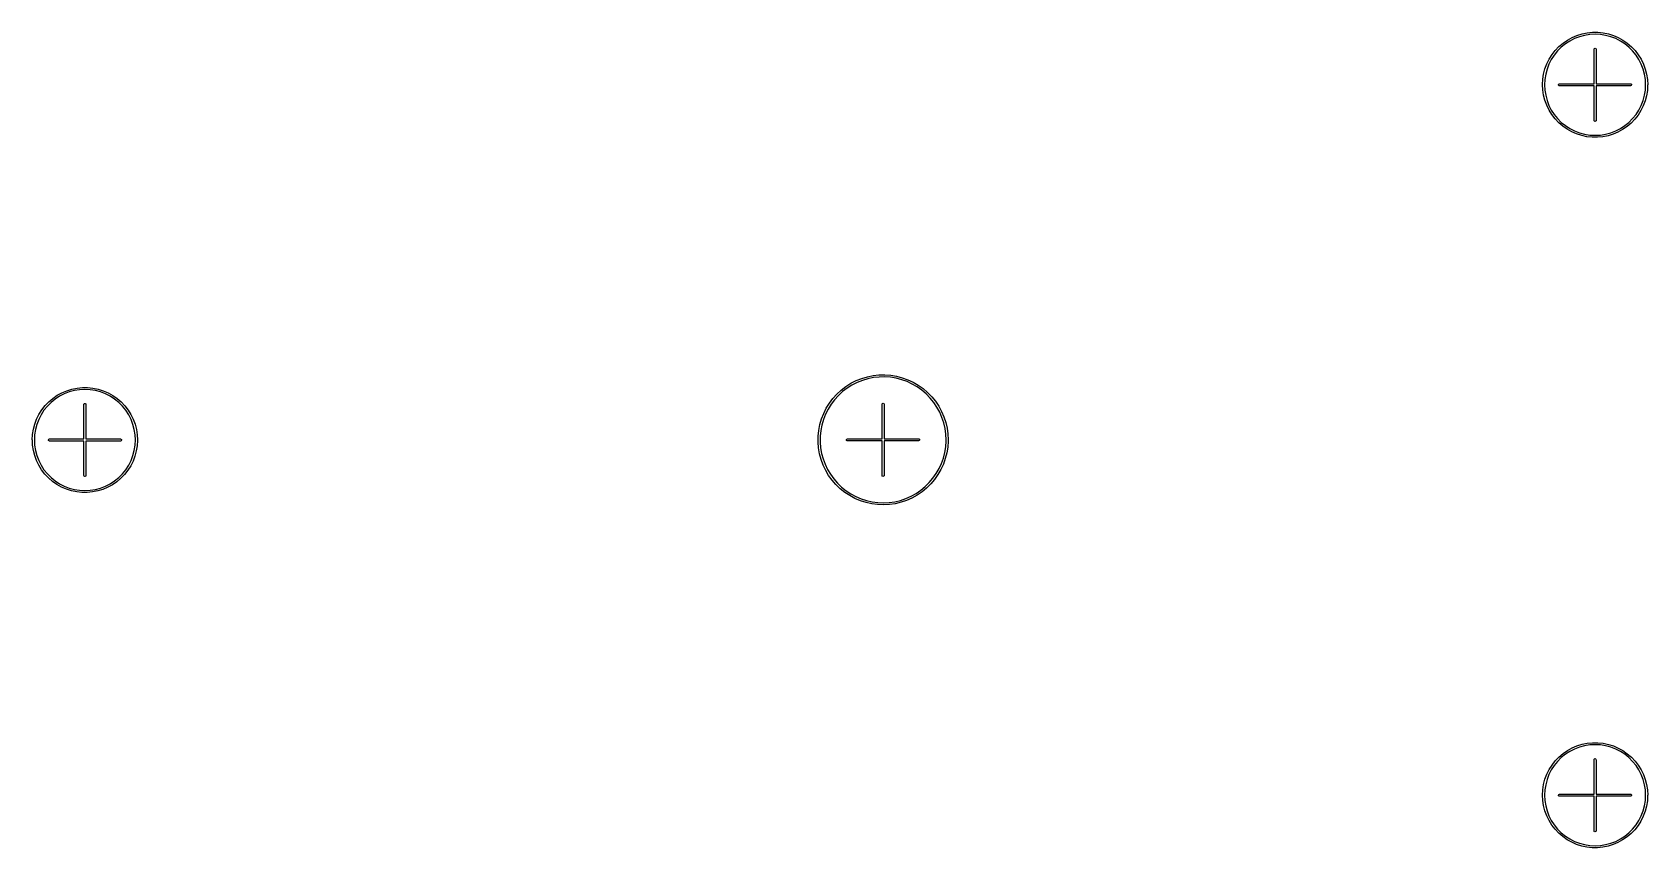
# Model space of a CAD drawing. Extents: x 5.3 to 29.5, y -16.5 to -2.6.
# Drawn here: x 11.502 to 16.048, y -5.948 to -3.652 of the extents above; entities that cross this region are included whole.
import ezdxf

# ---------------------------------------------------------------- set-up
doc = ezdxf.new("R2010")
doc.units = 0
doc.header["$MEASUREMENT"] = 0
doc.layers.add('BLACK', color=7, linetype='CONTINUOUS')

msp = doc.modelspace()

# ---------------------------------------------------------------- linework, layer by layer
at = {"layer": 'BLACK', "linetype": 'CONTINUOUS'}
for p, q in [((15.8097, -3.68278), (15.822, -3.67426)), ((15.8289, -3.67681), (15.8164, -3.68492)), ((15.822, -3.67426), (15.8351, -3.66702)), ((15.8421, -3.67006), (15.8289, -3.67681)), ((15.8351, -3.66702), (15.8489, -3.66115)), ((15.856, -3.66472), (15.8421, -3.67006)), ((15.8489, -3.66115), (15.8632, -3.6567)), ((15.8704, -3.66087), (15.856, -3.66472)), ((15.8632, -3.6567), (15.8779, -3.65371)), ((15.8851, -3.65854), (15.8704, -3.66087)), ((15.8779, -3.65371), (15.8928, -3.65222)), ((15.9, -3.65776), (15.8851, -3.65854)), ((15.8928, -3.65222), (15.9077, -3.65225)), ((15.9149, -3.65854), (15.9, -3.65776)), ((15.9077, -3.65225), (15.9226, -3.65379)), ((15.9296, -3.66087), (15.9149, -3.65854)), ((15.9226, -3.65379), (15.9373, -3.65682)), ((15.944, -3.66472), (15.9296, -3.66087)), ((15.9373, -3.65682), (15.9516, -3.66133)), ((15.9579, -3.67006), (15.944, -3.66472)), ((15.9516, -3.66133), (15.9653, -3.66725)), ((15.9711, -3.67681), (15.9579, -3.67006)), ((15.9653, -3.66725), (15.9784, -3.67453)), ((15.9836, -3.68492), (15.9711, -3.67681)), ((15.9784, -3.67453), (15.9907, -3.68309)), ((15.7708, -3.72782), (15.7788, -3.71514)), ((15.7849, -3.71639), (15.7768, -3.72888)), ((15.7788, -3.71514), (15.788, -3.70332)), ((15.7943, -3.70482), (15.7849, -3.71639)), ((15.788, -3.70332), (15.7983, -3.6925)), ((15.8048, -3.69429), (15.7943, -3.70482)), ((15.7983, -3.6925), (15.8097, -3.68278)), ((15.8164, -3.68492), (15.8048, -3.69429)), ((15.897, -3.7), (15.8972, -3.69899)), ((15.897, -3.79705), (15.897, -3.7)), ((15.8972, -3.69899), (15.8985, -3.69744)), ((15.8985, -3.69744), (15.9005, -3.69709)), ((15.9005, -3.69709), (15.9023, -3.6981)), ((15.9023, -3.6981), (15.903, -3.7)), ((15.903, -3.7), (15.903, -3.79705)), ((15.9952, -3.69429), (15.9836, -3.68492)), ((15.9907, -3.68309), (16.002, -3.69286)), ((16.0057, -3.70482), (15.9952, -3.69429)), ((16.002, -3.69286), (16.0123, -3.70372)), ((16.0151, -3.71639), (16.0057, -3.70482)), ((16.0123, -3.70372), (16.0215, -3.71556)), ((16.0232, -3.72888), (16.0151, -3.71639)), ((16.0215, -3.71556), (16.0294, -3.72827)), ((15.7529, -3.78453), (15.7552, -3.76974)), ((15.7552, -3.76974), (15.759, -3.75526)), ((15.7609, -3.77043), (15.7585, -3.78513)), ((15.759, -3.75526), (15.7642, -3.74124)), ((15.7647, -3.75604), (15.7609, -3.77043)), ((15.7642, -3.74124), (15.7708, -3.72782)), ((15.7701, -3.74214), (15.7647, -3.75604)), ((15.7768, -3.72888), (15.7701, -3.74214)), ((16.0299, -3.74214), (16.0232, -3.72888)), ((16.0294, -3.72827), (16.036, -3.74172)), ((16.0353, -3.75604), (16.0299, -3.74214)), ((16.0391, -3.77043), (16.0353, -3.75604)), ((16.036, -3.74172), (16.0412, -3.75576)), ((16.0415, -3.78513), (16.0391, -3.77043)), ((16.0412, -3.75576), (16.0449, -3.77025)), ((16.0449, -3.77025), (16.0472, -3.78505)), ((15.752, -3.79948), (15.7529, -3.78453)), ((15.7521, -3.8), (15.752, -3.79948)), ((15.7528, -3.81444), (15.7521, -3.8)), ((15.755, -3.82924), (15.7528, -3.81444)), ((15.7585, -3.78513), (15.7578, -3.8)), ((15.7578, -3.8), (15.7585, -3.81487)), ((15.7585, -3.81487), (15.7609, -3.82957)), ((15.7971, -3.79949), (15.7981, -3.79774)), ((15.7974, -3.80148), (15.7971, -3.79949)), ((15.799, -3.80277), (15.7974, -3.80148)), ((15.7981, -3.79774), (15.8, -3.79705)), ((15.8, -3.80295), (15.799, -3.80277)), ((15.8, -3.79705), (15.897, -3.79705)), ((15.897, -3.80295), (15.8, -3.80295)), ((15.897, -3.9), (15.897, -3.80295)), ((15.903, -3.79705), (16, -3.79705)), ((16, -3.80295), (15.903, -3.80295)), ((15.903, -3.80295), (15.903, -3.9)), ((16, -3.79705), (16.001, -3.79723)), ((16.0019, -3.80226), (16, -3.80295)), ((16.001, -3.79723), (16.0026, -3.79852)), ((16.0029, -3.80051), (16.0019, -3.80226)), ((16.0026, -3.79852), (16.0029, -3.80051)), ((16.0391, -3.82957), (16.0415, -3.81487)), ((16.0422, -3.8), (16.0415, -3.78513)), ((16.0415, -3.81487), (16.0422, -3.8)), ((16.0471, -3.81598), (16.0447, -3.83076)), ((16.0479, -3.80103), (16.0471, -3.81598)), ((16.0472, -3.78505), (16.048, -3.8)), ((16.048, -3.8), (16.0479, -3.80103)), ((15.7587, -3.84375), (15.755, -3.82924)), ((15.7638, -3.85781), (15.7587, -3.84375)), ((15.7609, -3.82957), (15.7647, -3.84396)), ((15.7703, -3.87128), (15.7638, -3.85781)), ((15.7647, -3.84396), (15.7701, -3.85786)), ((15.7701, -3.85786), (15.7768, -3.87112)), ((16.0232, -3.87112), (16.0299, -3.85786)), ((16.0356, -3.85923), (16.0289, -3.87263)), ((16.0299, -3.85786), (16.0353, -3.84396)), ((16.0353, -3.84396), (16.0391, -3.82957)), ((16.0409, -3.84523), (16.0356, -3.85923)), ((16.0447, -3.83076), (16.0409, -3.84523)), ((15.7782, -3.88401), (15.7703, -3.87128)), ((15.7768, -3.87112), (15.7849, -3.88361)), ((15.7873, -3.89589), (15.7782, -3.88401)), ((15.7849, -3.88361), (15.7943, -3.89518)), ((15.7976, -3.90679), (15.7873, -3.89589)), ((15.7943, -3.89518), (15.8048, -3.90571)), ((15.8089, -3.91659), (15.7976, -3.90679)), ((15.8048, -3.90571), (15.8164, -3.91508)), ((15.8977, -3.9019), (15.897, -3.9)), ((15.8995, -3.90291), (15.8977, -3.9019)), ((15.9015, -3.90256), (15.8995, -3.90291)), ((15.9028, -3.90101), (15.9015, -3.90256)), ((15.903, -3.9), (15.9028, -3.90101)), ((15.9836, -3.91508), (15.9952, -3.90571)), ((16.0013, -3.90785), (15.9899, -3.91754)), ((15.9952, -3.90571), (16.0057, -3.89518)), ((16.0117, -3.89707), (16.0013, -3.90785)), ((16.0057, -3.89518), (16.0151, -3.88361)), ((16.0209, -3.88528), (16.0117, -3.89707)), ((16.0151, -3.88361), (16.0232, -3.87112)), ((16.0289, -3.87263), (16.0209, -3.88528)), ((15.8212, -3.9252), (15.8089, -3.91659)), ((15.8164, -3.91508), (15.8289, -3.92319)), ((15.8342, -3.93252), (15.8212, -3.9252)), ((15.8289, -3.92319), (15.8421, -3.92994)), ((15.8479, -3.93849), (15.8342, -3.93252)), ((15.8421, -3.92994), (15.856, -3.93528)), ((15.8622, -3.94304), (15.8479, -3.93849)), ((15.856, -3.93528), (15.8704, -3.93913)), ((15.8769, -3.94613), (15.8622, -3.94304)), ((15.8704, -3.93913), (15.8851, -3.94146)), ((15.8917, -3.94772), (15.8769, -3.94613)), ((15.8851, -3.94146), (15.9, -3.94224)), ((15.9067, -3.9478), (15.8917, -3.94772)), ((15.9, -3.94224), (15.9149, -3.94146)), ((15.9216, -3.94637), (15.9067, -3.9478)), ((15.9149, -3.94146), (15.9296, -3.93913)), ((15.9363, -3.94343), (15.9216, -3.94637)), ((15.9296, -3.93913), (15.944, -3.93528)), ((15.9506, -3.93903), (15.9363, -3.94343)), ((15.944, -3.93528), (15.9579, -3.92994)), ((15.9644, -3.9332), (15.9506, -3.93903)), ((15.9579, -3.92994), (15.9711, -3.92319)), ((15.9775, -3.92602), (15.9644, -3.9332)), ((15.9711, -3.92319), (15.9836, -3.91508)), ((15.9899, -3.91754), (15.9775, -3.92602)), ((13.8059, -4.64047), (13.8206, -4.63294)), ((13.8206, -4.63294), (13.8361, -4.62677)), ((13.8379, -4.63217), (13.823, -4.63814)), ((13.8361, -4.62677), (13.852, -4.62203)), ((13.8533, -4.62758), (13.8379, -4.63217)), ((13.852, -4.62203), (13.8682, -4.61875)), ((13.8691, -4.6244), (13.8533, -4.62758)), ((13.8682, -4.61875), (13.8847, -4.61696)), ((13.8851, -4.62266), (13.8691, -4.6244)), ((13.8847, -4.61696), (13.9013, -4.61667)), ((13.9012, -4.62238), (13.8851, -4.62266)), ((13.9172, -4.62356), (13.9012, -4.62238)), ((13.9013, -4.61667), (13.9179, -4.61789)), ((13.9331, -4.62619), (13.9172, -4.62356)), ((13.9179, -4.61789), (13.9343, -4.6206)), ((13.9486, -4.63024), (13.9331, -4.62619)), ((13.9343, -4.6206), (13.9503, -4.62478)), ((13.9638, -4.63569), (13.9486, -4.63024)), ((13.9503, -4.62478), (13.9659, -4.6304)), ((13.9783, -4.64248), (13.9638, -4.63569)), ((13.9659, -4.6304), (13.981, -4.63742)), ((11.5597, -4.68278), (11.572, -4.67426)), ((11.5789, -4.67681), (11.5664, -4.68492)), ((11.572, -4.67426), (11.5851, -4.66702)), ((11.5921, -4.67006), (11.5789, -4.67681)), ((11.5851, -4.66702), (11.5989, -4.66115)), ((11.606, -4.66472), (11.5921, -4.67006)), ((11.5989, -4.66115), (11.6132, -4.6567)), ((11.6204, -4.66087), (11.606, -4.66472)), ((11.6132, -4.6567), (11.6279, -4.65371)), ((11.6351, -4.65854), (11.6204, -4.66087)), ((11.6279, -4.65371), (11.6428, -4.65222)), ((11.65, -4.65776), (11.6351, -4.65854)), ((11.6428, -4.65222), (11.6577, -4.65225)), ((11.6649, -4.65854), (11.65, -4.65776)), ((11.6577, -4.65225), (11.6726, -4.65379)), ((11.6796, -4.66087), (11.6649, -4.65854)), ((11.6726, -4.65379), (11.6873, -4.65682)), ((11.694, -4.66472), (11.6796, -4.66087)), ((11.6873, -4.65682), (11.7016, -4.66133)), ((11.7079, -4.67006), (11.694, -4.66472)), ((11.7016, -4.66133), (11.7153, -4.66725)), ((11.7211, -4.67681), (11.7079, -4.67006)), ((11.7153, -4.66725), (11.7284, -4.67453)), ((11.7336, -4.68492), (11.7211, -4.67681)), ((11.7284, -4.67453), (11.7407, -4.68309)), ((13.7553, -4.68293), (13.7664, -4.67064)), ((13.7705, -4.67466), (13.7597, -4.68658)), ((13.7664, -4.67064), (13.7786, -4.6594)), ((13.7823, -4.66378), (13.7705, -4.67466)), ((13.7786, -4.6594), (13.7918, -4.64932)), ((13.7951, -4.65401), (13.7823, -4.66378)), ((13.7918, -4.64932), (13.8059, -4.64047)), ((13.8087, -4.64544), (13.7951, -4.65401)), ((13.823, -4.63814), (13.8087, -4.64544)), ((13.9922, -4.65057), (13.9783, -4.64248)), ((13.981, -4.63742), (13.9953, -4.64577)), ((14.0053, -4.65989), (13.9922, -4.65057)), ((13.9953, -4.64577), (14.0089, -4.65538)), ((14.0175, -4.67035), (14.0053, -4.65989)), ((14.0089, -4.65538), (14.0215, -4.66618)), ((14.0288, -4.68188), (14.0175, -4.67035)), ((14.0215, -4.66618), (14.033, -4.67808)), ((14.0389, -4.69438), (14.0288, -4.68188)), ((14.033, -4.67808), (14.0435, -4.69098)), ((11.5142, -4.74124), (11.5208, -4.72782)), ((11.5208, -4.72782), (11.5288, -4.71514)), ((11.5349, -4.71639), (11.5268, -4.72888)), ((11.5288, -4.71514), (11.538, -4.70332)), ((11.5443, -4.70482), (11.5349, -4.71639)), ((11.538, -4.70332), (11.5483, -4.6925)), ((11.5548, -4.69429), (11.5443, -4.70482)), ((11.5483, -4.6925), (11.5597, -4.68278)), ((11.5664, -4.68492), (11.5548, -4.69429)), ((11.647, -4.7), (11.6472, -4.69899)), ((11.647, -4.79705), (11.647, -4.7)), ((11.6472, -4.69899), (11.6485, -4.69744)), ((11.6485, -4.69744), (11.6505, -4.69709)), ((11.6505, -4.69709), (11.6523, -4.6981)), ((11.6523, -4.6981), (11.653, -4.7)), ((11.653, -4.7), (11.653, -4.79705)), ((11.7452, -4.69429), (11.7336, -4.68492)), ((11.7407, -4.68309), (11.752, -4.69286)), ((11.7557, -4.70482), (11.7452, -4.69429)), ((11.752, -4.69286), (11.7623, -4.70372)), ((11.7651, -4.71639), (11.7557, -4.70482)), ((11.7623, -4.70372), (11.7715, -4.71556)), ((11.7732, -4.72888), (11.7651, -4.71639)), ((11.7715, -4.71556), (11.7794, -4.72827)), ((13.723, -4.74059), (13.7291, -4.72514)), ((13.7343, -4.72746), (13.7284, -4.74243)), ((13.7291, -4.72514), (13.7365, -4.7103)), ((13.7415, -4.71308), (13.7343, -4.72746)), ((13.7365, -4.7103), (13.7453, -4.69619)), ((13.75, -4.69942), (13.7415, -4.71308)), ((13.7453, -4.69619), (13.7553, -4.68293)), ((13.7597, -4.68658), (13.75, -4.69942)), ((13.8933, -4.69955), (13.8934, -4.69854)), ((13.8933, -4.7966), (13.8933, -4.69955)), ((13.8934, -4.69854), (13.8947, -4.69699)), ((13.8947, -4.69699), (13.8967, -4.69664)), ((13.8967, -4.69664), (13.8985, -4.69765)), ((13.8985, -4.69765), (13.8992, -4.69955)), ((13.8992, -4.69955), (13.8992, -4.7966)), ((14.0478, -4.70774), (14.0389, -4.69438)), ((14.0435, -4.69098), (14.0527, -4.70478)), ((14.0555, -4.72186), (14.0478, -4.70774)), ((14.0527, -4.70478), (14.0607, -4.71935)), ((14.0619, -4.73661), (14.0555, -4.72186)), ((14.0607, -4.71935), (14.0673, -4.73458)), ((11.5029, -4.78453), (11.5052, -4.76974)), ((11.5052, -4.76974), (11.509, -4.75526)), ((11.5109, -4.77043), (11.5085, -4.78513)), ((11.509, -4.75526), (11.5142, -4.74124)), ((11.5147, -4.75604), (11.5109, -4.77043)), ((11.5201, -4.74214), (11.5147, -4.75604)), ((11.5268, -4.72888), (11.5201, -4.74214)), ((11.7799, -4.74214), (11.7732, -4.72888)), ((11.7794, -4.72827), (11.786, -4.74172)), ((11.7853, -4.75604), (11.7799, -4.74214)), ((11.7891, -4.77043), (11.7853, -4.75604)), ((11.786, -4.74172), (11.7912, -4.75576)), ((11.7915, -4.78513), (11.7891, -4.77043)), ((11.7912, -4.75576), (11.7949, -4.77025)), ((11.7949, -4.77025), (11.7972, -4.78505)), ((13.7136, -4.78934), (13.7152, -4.77282)), ((13.7152, -4.77282), (13.7184, -4.75653)), ((13.7184, -4.75653), (13.723, -4.74059)), ((13.724, -4.75788), (13.7209, -4.77366)), ((13.7284, -4.74243), (13.724, -4.75788)), ((14.0669, -4.75189), (14.0619, -4.73661)), ((14.0705, -4.76756), (14.0669, -4.75189)), ((14.0673, -4.73458), (14.0724, -4.75035)), ((14.0727, -4.78349), (14.0705, -4.76756)), ((14.0724, -4.75035), (14.0762, -4.76652)), ((14.0762, -4.76652), (14.0784, -4.78297)), ((11.502, -4.79948), (11.5029, -4.78453)), ((11.5021, -4.8), (11.502, -4.79948)), ((11.5028, -4.81444), (11.5021, -4.8)), ((11.505, -4.82924), (11.5028, -4.81444)), ((11.5085, -4.78513), (11.5078, -4.8)), ((11.5078, -4.8), (11.5085, -4.81487)), ((11.5085, -4.81487), (11.5109, -4.82957)), ((11.5471, -4.79949), (11.5481, -4.79774)), ((11.5474, -4.80148), (11.5471, -4.79949)), ((11.549, -4.80277), (11.5474, -4.80148)), ((11.5481, -4.79774), (11.55, -4.79705)), ((11.55, -4.80295), (11.549, -4.80277)), ((11.55, -4.79705), (11.647, -4.79705)), ((11.647, -4.80295), (11.55, -4.80295)), ((11.647, -4.9), (11.647, -4.80295)), ((11.653, -4.79705), (11.75, -4.79705)), ((11.75, -4.80295), (11.653, -4.80295)), ((11.653, -4.80295), (11.653, -4.9)), ((11.75, -4.79705), (11.751, -4.79723)), ((11.7519, -4.80226), (11.75, -4.80295)), ((11.751, -4.79723), (11.7526, -4.79852)), ((11.7529, -4.80051), (11.7519, -4.80226)), ((11.7526, -4.79852), (11.7529, -4.80051)), ((11.7891, -4.82957), (11.7915, -4.81487)), ((11.7922, -4.8), (11.7915, -4.78513)), ((11.7915, -4.81487), (11.7922, -4.8)), ((11.7971, -4.81598), (11.7947, -4.83076)), ((11.7979, -4.80103), (11.7971, -4.81598)), ((11.7972, -4.78505), (11.798, -4.8)), ((11.798, -4.8), (11.7979, -4.80103)), ((13.7134, -4.80574), (13.7136, -4.78934)), ((13.7134, -4.80594), (13.7134, -4.80574)), ((13.7147, -4.82248), (13.7134, -4.80594)), ((13.7193, -4.78966), (13.7191, -4.80574)), ((13.7191, -4.80574), (13.7204, -4.82176)), ((13.7209, -4.77366), (13.7193, -4.78966)), ((13.7933, -4.79904), (13.7943, -4.79729)), ((13.7937, -4.80103), (13.7933, -4.79904)), ((13.7952, -4.80233), (13.7937, -4.80103)), ((13.7943, -4.79729), (13.7962, -4.7966)), ((13.7962, -4.8025), (13.7952, -4.80233)), ((13.7962, -4.7966), (13.8933, -4.7966)), ((13.8933, -4.8025), (13.7962, -4.8025)), ((13.8933, -4.89955), (13.8933, -4.8025)), ((13.8992, -4.7966), (13.9962, -4.7966)), ((13.9962, -4.8025), (13.8992, -4.8025)), ((13.8992, -4.8025), (13.8992, -4.89955)), ((13.9962, -4.7966), (13.9972, -4.79678)), ((13.9981, -4.80181), (13.9962, -4.8025)), ((13.9972, -4.79678), (13.9988, -4.79807)), ((13.9991, -4.80006), (13.9981, -4.80181)), ((13.9988, -4.79807), (13.9991, -4.80006)), ((14.0724, -4.81931), (14.0734, -4.80326)), ((14.0735, -4.79955), (14.0727, -4.78349)), ((14.0734, -4.80326), (14.0735, -4.79955)), ((14.0791, -4.80338), (14.078, -4.81994)), ((14.0784, -4.78297), (14.0792, -4.79955)), ((14.0792, -4.79955), (14.0791, -4.80338)), ((11.5087, -4.84375), (11.505, -4.82924)), ((11.5138, -4.85781), (11.5087, -4.84375)), ((11.5109, -4.82957), (11.5147, -4.84396)), ((11.5203, -4.87128), (11.5138, -4.85781)), ((11.5147, -4.84396), (11.5201, -4.85786)), ((11.5201, -4.85786), (11.5268, -4.87112)), ((11.7732, -4.87112), (11.7799, -4.85786)), ((11.7856, -4.85923), (11.7789, -4.87263)), ((11.7799, -4.85786), (11.7853, -4.84396)), ((11.7853, -4.84396), (11.7891, -4.82957)), ((11.7909, -4.84523), (11.7856, -4.85923)), ((11.7947, -4.83076), (11.7909, -4.84523)), ((13.7175, -4.83884), (13.7147, -4.82248)), ((13.7218, -4.85487), (13.7175, -4.83884)), ((13.7204, -4.82176), (13.7231, -4.83761)), ((13.7276, -4.87045), (13.7218, -4.85487)), ((13.7231, -4.83761), (13.7273, -4.85314)), ((13.7273, -4.85314), (13.7328, -4.86823)), ((14.0606, -4.86594), (14.0659, -4.85078)), ((14.0659, -4.85078), (14.0698, -4.83519)), ((14.0714, -4.85243), (14.0659, -4.86809)), ((14.0698, -4.83519), (14.0724, -4.81931)), ((14.0754, -4.83634), (14.0714, -4.85243)), ((14.078, -4.81994), (14.0754, -4.83634)), ((11.5282, -4.88401), (11.5203, -4.87128)), ((11.5268, -4.87112), (11.5349, -4.88361)), ((11.5373, -4.89589), (11.5282, -4.88401)), ((11.5349, -4.88361), (11.5443, -4.89518)), ((11.5476, -4.90679), (11.5373, -4.89589)), ((11.5443, -4.89518), (11.5548, -4.90571)), ((11.5589, -4.91659), (11.5476, -4.90679)), ((11.5548, -4.90571), (11.5664, -4.91508)), ((11.6477, -4.9019), (11.647, -4.9)), ((11.6495, -4.90291), (11.6477, -4.9019)), ((11.6515, -4.90256), (11.6495, -4.90291)), ((11.6528, -4.90101), (11.6515, -4.90256)), ((11.653, -4.9), (11.6528, -4.90101)), ((11.7336, -4.91508), (11.7452, -4.90571)), ((11.7513, -4.90785), (11.7399, -4.91754)), ((11.7452, -4.90571), (11.7557, -4.89518)), ((11.7617, -4.89707), (11.7513, -4.90785)), ((11.7557, -4.89518), (11.7651, -4.88361)), ((11.7709, -4.88528), (11.7617, -4.89707)), ((11.7651, -4.88361), (11.7732, -4.87112)), ((11.7789, -4.87263), (11.7709, -4.88528)), ((13.7347, -4.88544), (13.7276, -4.87045)), ((13.7328, -4.86823), (13.7397, -4.88276)), ((13.7431, -4.89973), (13.7347, -4.88544)), ((13.7397, -4.88276), (13.7479, -4.8966)), ((13.7528, -4.91319), (13.7431, -4.89973)), ((13.7479, -4.8966), (13.7573, -4.90964)), ((13.7573, -4.90964), (13.7679, -4.92178)), ((13.894, -4.90145), (13.8933, -4.89955)), ((13.8957, -4.90246), (13.894, -4.90145)), ((13.8977, -4.90211), (13.8957, -4.90246)), ((13.899, -4.90056), (13.8977, -4.90211)), ((13.8992, -4.89955), (13.899, -4.90056)), ((14.0263, -4.91997), (14.0366, -4.90769)), ((14.0366, -4.90769), (14.0459, -4.89452)), ((14.0507, -4.89758), (14.0412, -4.91118)), ((14.0459, -4.89452), (14.0539, -4.88057)), ((14.0589, -4.88318), (14.0507, -4.89758)), ((14.0539, -4.88057), (14.0606, -4.86594)), ((14.0659, -4.86809), (14.0589, -4.88318)), ((11.5712, -4.9252), (11.5589, -4.91659)), ((11.5664, -4.91508), (11.5789, -4.92319)), ((11.5842, -4.93252), (11.5712, -4.9252)), ((11.5789, -4.92319), (11.5921, -4.92994)), ((11.5979, -4.93849), (11.5842, -4.93252)), ((11.5921, -4.92994), (11.606, -4.93528)), ((11.6122, -4.94304), (11.5979, -4.93849)), ((11.606, -4.93528), (11.6204, -4.93913)), ((11.6269, -4.94613), (11.6122, -4.94304)), ((11.6204, -4.93913), (11.6351, -4.94146)), ((11.6417, -4.94772), (11.6269, -4.94613)), ((11.6351, -4.94146), (11.65, -4.94224)), ((11.6567, -4.9478), (11.6417, -4.94772)), ((11.65, -4.94224), (11.6649, -4.94146)), ((11.6716, -4.94637), (11.6567, -4.9478)), ((11.6649, -4.94146), (11.6796, -4.93913)), ((11.6863, -4.94343), (11.6716, -4.94637)), ((11.6796, -4.93913), (11.694, -4.93528)), ((11.7006, -4.93903), (11.6863, -4.94343)), ((11.694, -4.93528), (11.7079, -4.92994)), ((11.7144, -4.9332), (11.7006, -4.93903)), ((11.7079, -4.92994), (11.7211, -4.92319)), ((11.7275, -4.92602), (11.7144, -4.9332)), ((11.7211, -4.92319), (11.7336, -4.91508)), ((11.7399, -4.91754), (11.7275, -4.92602)), ((13.7637, -4.92572), (13.7528, -4.91319)), ((13.7757, -4.93721), (13.7637, -4.92572)), ((13.7679, -4.92178), (13.7795, -4.93291)), ((13.7887, -4.94756), (13.7757, -4.93721)), ((13.7795, -4.93291), (13.792, -4.94294)), ((13.8025, -4.9567), (13.7887, -4.94756)), ((13.792, -4.94294), (13.8055, -4.95179)), ((13.8055, -4.95179), (13.8196, -4.95939)), ((13.975, -4.9583), (13.9891, -4.95051)), ((13.9891, -4.95051), (14.0024, -4.94147)), ((14.0058, -4.94605), (13.9921, -4.95538)), ((14.0024, -4.94147), (14.0148, -4.93126)), ((14.0186, -4.93551), (14.0058, -4.94605)), ((14.0148, -4.93126), (14.0263, -4.91997)), ((14.0305, -4.92386), (14.0186, -4.93551)), ((14.0412, -4.91118), (14.0305, -4.92386)), ((13.8172, -4.96454), (13.8025, -4.9567)), ((13.8324, -4.97103), (13.8172, -4.96454)), ((13.8196, -4.95939), (13.8344, -4.96567)), ((13.8483, -4.9761), (13.8324, -4.97103)), ((13.8344, -4.96567), (13.8498, -4.97059)), ((13.8645, -4.97972), (13.8483, -4.9761)), ((13.8498, -4.97059), (13.8654, -4.97409)), ((13.8809, -4.98186), (13.8645, -4.97972)), ((13.8654, -4.97409), (13.8814, -4.97617)), ((13.8975, -4.9825), (13.8809, -4.98186)), ((13.8814, -4.97617), (13.8975, -4.97678)), ((13.8975, -4.97678), (13.9135, -4.97594)), ((13.9141, -4.98163), (13.8975, -4.9825)), ((13.9135, -4.97594), (13.9294, -4.97365)), ((13.9305, -4.97926), (13.9141, -4.98163)), ((13.9294, -4.97365), (13.9451, -4.96992)), ((13.9467, -4.97542), (13.9305, -4.97926)), ((13.9451, -4.96992), (13.9603, -4.96479)), ((13.9624, -4.97012), (13.9467, -4.97542)), ((13.9603, -4.96479), (13.975, -4.9583)), ((13.9776, -4.96342), (13.9624, -4.97012)), ((13.9921, -4.95538), (13.9776, -4.96342)), ((15.8097, -5.68278), (15.822, -5.67426)), ((15.8289, -5.67681), (15.8164, -5.68492)), ((15.822, -5.67426), (15.8351, -5.66702)), ((15.8421, -5.67006), (15.8289, -5.67681)), ((15.8351, -5.66702), (15.8489, -5.66115)), ((15.856, -5.66472), (15.8421, -5.67006)), ((15.8489, -5.66115), (15.8632, -5.6567)), ((15.8704, -5.66087), (15.856, -5.66472)), ((15.8632, -5.6567), (15.8779, -5.65371)), ((15.8851, -5.65854), (15.8704, -5.66087)), ((15.8779, -5.65371), (15.8928, -5.65222)), ((15.9, -5.65776), (15.8851, -5.65854)), ((15.8928, -5.65222), (15.9077, -5.65225)), ((15.9149, -5.65854), (15.9, -5.65776)), ((15.9077, -5.65225), (15.9226, -5.65379)), ((15.9296, -5.66087), (15.9149, -5.65854)), ((15.9226, -5.65379), (15.9373, -5.65682)), ((15.944, -5.66472), (15.9296, -5.66087)), ((15.9373, -5.65682), (15.9516, -5.66133)), ((15.9579, -5.67006), (15.944, -5.66472)), ((15.9516, -5.66133), (15.9653, -5.66725)), ((15.9711, -5.67681), (15.9579, -5.67006)), ((15.9653, -5.66725), (15.9784, -5.67453)), ((15.9836, -5.68492), (15.9711, -5.67681)), ((15.9784, -5.67453), (15.9907, -5.68309)), ((15.7642, -5.74124), (15.7708, -5.72782)), ((15.7708, -5.72782), (15.7788, -5.71514)), ((15.7849, -5.71639), (15.7768, -5.72888)), ((15.7788, -5.71514), (15.788, -5.70332)), ((15.7943, -5.70482), (15.7849, -5.71639)), ((15.788, -5.70332), (15.7983, -5.6925)), ((15.8048, -5.69429), (15.7943, -5.70482)), ((15.7983, -5.6925), (15.8097, -5.68278)), ((15.8164, -5.68492), (15.8048, -5.69429)), ((15.897, -5.7), (15.8972, -5.69899)), ((15.897, -5.79705), (15.897, -5.7)), ((15.8972, -5.69899), (15.8985, -5.69744)), ((15.8985, -5.69744), (15.9005, -5.69709)), ((15.9005, -5.69709), (15.9023, -5.6981)), ((15.9023, -5.6981), (15.903, -5.7)), ((15.903, -5.7), (15.903, -5.79705)), ((15.9952, -5.69429), (15.9836, -5.68492)), ((15.9907, -5.68309), (16.002, -5.69286)), ((16.0057, -5.70482), (15.9952, -5.69429)), ((16.002, -5.69286), (16.0123, -5.70372)), ((16.0151, -5.71639), (16.0057, -5.70482)), ((16.0123, -5.70372), (16.0215, -5.71556)), ((16.0232, -5.72888), (16.0151, -5.71639)), ((16.0215, -5.71556), (16.0294, -5.72827)), ((15.7529, -5.78453), (15.7552, -5.76974)), ((15.7552, -5.76974), (15.759, -5.75526)), ((15.7609, -5.77043), (15.7585, -5.78513)), ((15.759, -5.75526), (15.7642, -5.74124)), ((15.7647, -5.75604), (15.7609, -5.77043)), ((15.7701, -5.74214), (15.7647, -5.75604)), ((15.7768, -5.72888), (15.7701, -5.74214)), ((16.0299, -5.74214), (16.0232, -5.72888)), ((16.0294, -5.72827), (16.036, -5.74172)), ((16.0353, -5.75604), (16.0299, -5.74214)), ((16.0391, -5.77043), (16.0353, -5.75604)), ((16.036, -5.74172), (16.0412, -5.75576)), ((16.0415, -5.78513), (16.0391, -5.77043)), ((16.0412, -5.75576), (16.0449, -5.77025)), ((16.0449, -5.77025), (16.0472, -5.78505)), ((15.752, -5.79948), (15.7529, -5.78453)), ((15.7521, -5.8), (15.752, -5.79948)), ((15.7528, -5.81444), (15.7521, -5.8)), ((15.755, -5.82924), (15.7528, -5.81444)), ((15.7585, -5.78513), (15.7578, -5.8)), ((15.7578, -5.8), (15.7585, -5.81487)), ((15.7585, -5.81487), (15.7609, -5.82957)), ((15.7971, -5.79949), (15.7981, -5.79774)), ((15.7974, -5.80148), (15.7971, -5.79949)), ((15.799, -5.80277), (15.7974, -5.80148)), ((15.7981, -5.79774), (15.8, -5.79705)), ((15.8, -5.80295), (15.799, -5.80277)), ((15.8, -5.79705), (15.897, -5.79705)), ((15.897, -5.80295), (15.8, -5.80295)), ((15.897, -5.9), (15.897, -5.80295)), ((15.903, -5.79705), (16, -5.79705)), ((16, -5.80295), (15.903, -5.80295)), ((15.903, -5.80295), (15.903, -5.9)), ((16, -5.79705), (16.001, -5.79723)), ((16.0019, -5.80226), (16, -5.80295)), ((16.001, -5.79723), (16.0026, -5.79852)), ((16.0029, -5.80051), (16.0019, -5.80226)), ((16.0026, -5.79852), (16.0029, -5.80051)), ((16.0391, -5.82957), (16.0415, -5.81487)), ((16.0422, -5.8), (16.0415, -5.78513)), ((16.0415, -5.81487), (16.0422, -5.8)), ((16.0471, -5.81598), (16.0447, -5.83076)), ((16.0479, -5.80103), (16.0471, -5.81598)), ((16.0472, -5.78505), (16.048, -5.8)), ((16.048, -5.8), (16.0479, -5.80103)), ((15.7587, -5.84375), (15.755, -5.82924)), ((15.7638, -5.85781), (15.7587, -5.84375)), ((15.7609, -5.82957), (15.7647, -5.84396)), ((15.7703, -5.87128), (15.7638, -5.85781)), ((15.7647, -5.84396), (15.7701, -5.85786)), ((15.7701, -5.85786), (15.7768, -5.87112)), ((16.0232, -5.87112), (16.0299, -5.85786)), ((16.0356, -5.85923), (16.0289, -5.87263)), ((16.0299, -5.85786), (16.0353, -5.84396)), ((16.0353, -5.84396), (16.0391, -5.82957)), ((16.0409, -5.84523), (16.0356, -5.85923)), ((16.0447, -5.83076), (16.0409, -5.84523)), ((15.7782, -5.88401), (15.7703, -5.87128)), ((15.7768, -5.87112), (15.7849, -5.88361)), ((15.7873, -5.89589), (15.7782, -5.88401)), ((15.7849, -5.88361), (15.7943, -5.89518)), ((15.7976, -5.90679), (15.7873, -5.89589)), ((15.7943, -5.89518), (15.8048, -5.90571)), ((15.8089, -5.91659), (15.7976, -5.90679)), ((15.8048, -5.90571), (15.8164, -5.91508)), ((15.8977, -5.9019), (15.897, -5.9)), ((15.8995, -5.90291), (15.8977, -5.9019)), ((15.9015, -5.90256), (15.8995, -5.90291)), ((15.9028, -5.90101), (15.9015, -5.90256)), ((15.903, -5.9), (15.9028, -5.90101)), ((15.9836, -5.91508), (15.9952, -5.90571)), ((16.0013, -5.90785), (15.9899, -5.91754)), ((15.9952, -5.90571), (16.0057, -5.89518)), ((16.0117, -5.89707), (16.0013, -5.90785)), ((16.0057, -5.89518), (16.0151, -5.88361)), ((16.0209, -5.88528), (16.0117, -5.89707)), ((16.0151, -5.88361), (16.0232, -5.87112)), ((16.0289, -5.87263), (16.0209, -5.88528)), ((15.8212, -5.9252), (15.8089, -5.91659)), ((15.8164, -5.91508), (15.8289, -5.92319)), ((15.8342, -5.93252), (15.8212, -5.9252)), ((15.8289, -5.92319), (15.8421, -5.92994)), ((15.8479, -5.93849), (15.8342, -5.93252)), ((15.8421, -5.92994), (15.856, -5.93528)), ((15.8622, -5.94304), (15.8479, -5.93849)), ((15.856, -5.93528), (15.8704, -5.93913)), ((15.8769, -5.94613), (15.8622, -5.94304)), ((15.8704, -5.93913), (15.8851, -5.94146)), ((15.8917, -5.94772), (15.8769, -5.94613)), ((15.8851, -5.94146), (15.9, -5.94224)), ((15.9067, -5.9478), (15.8917, -5.94772)), ((15.9, -5.94224), (15.9149, -5.94146)), ((15.9216, -5.94637), (15.9067, -5.9478)), ((15.9149, -5.94146), (15.9296, -5.93913)), ((15.9363, -5.94343), (15.9216, -5.94637)), ((15.9296, -5.93913), (15.944, -5.93528)), ((15.9506, -5.93903), (15.9363, -5.94343)), ((15.944, -5.93528), (15.9579, -5.92994)), ((15.9644, -5.9332), (15.9506, -5.93903)), ((15.9579, -5.92994), (15.9711, -5.92319)), ((15.9775, -5.92602), (15.9644, -5.9332)), ((15.9711, -5.92319), (15.9836, -5.91508)), ((15.9899, -5.91754), (15.9775, -5.92602))]:
    msp.add_line(p, q, dxfattribs=at)

doc.saveas('drawing.dxf')
